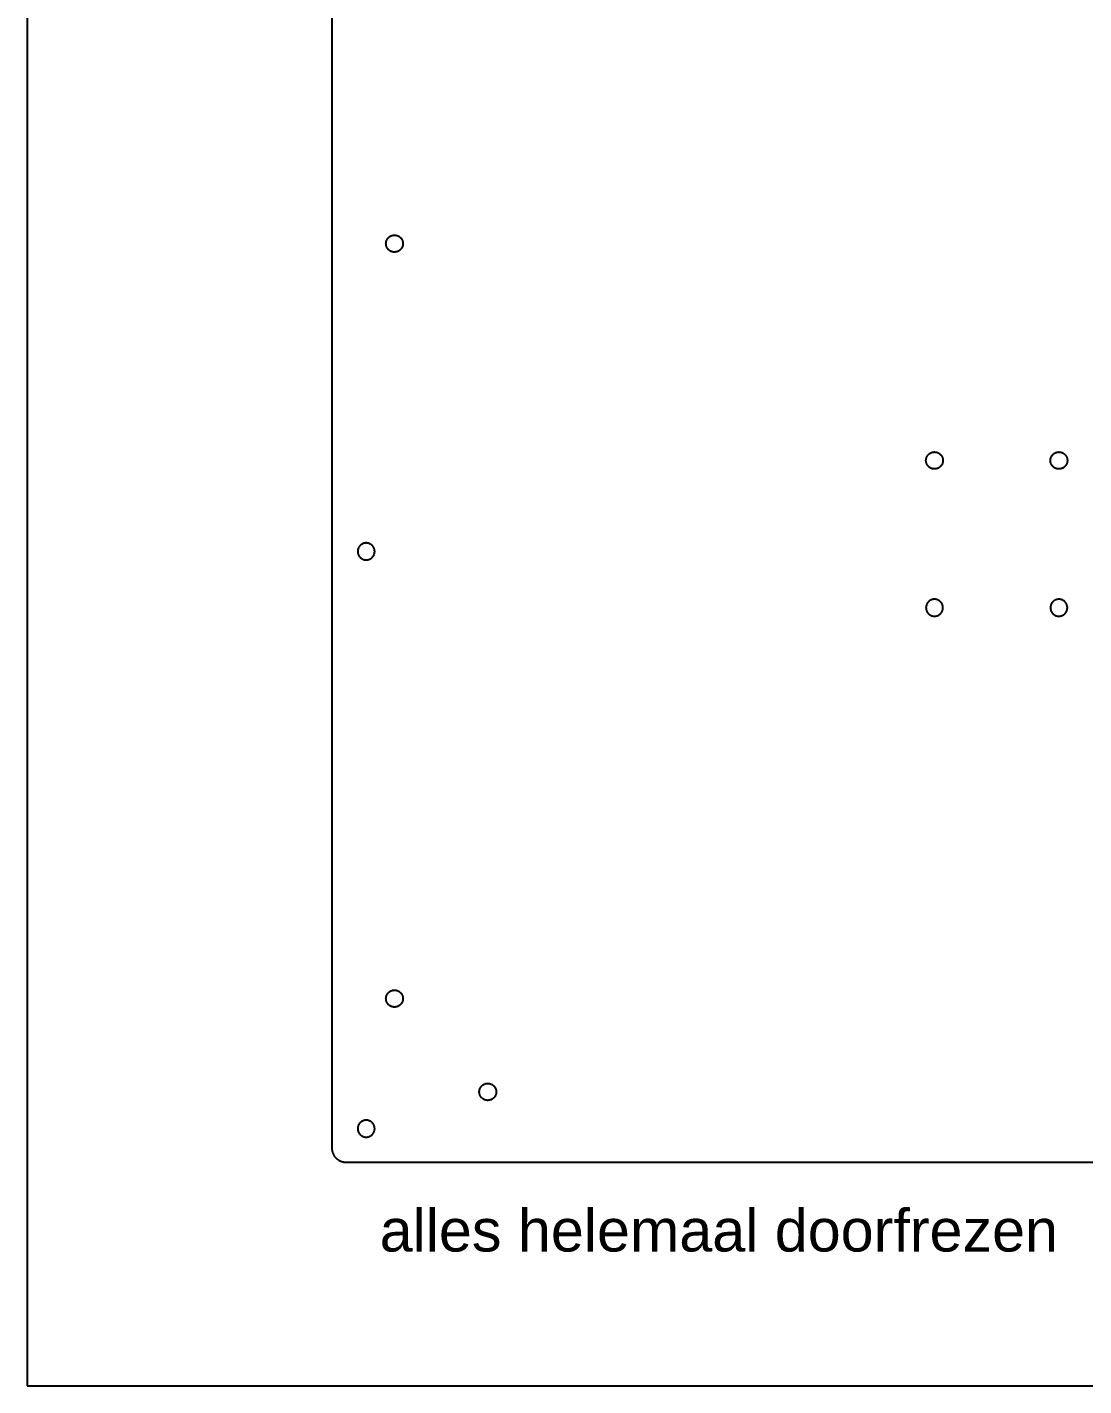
# Model space of a CAD drawing. Header units: millimetres. Extents: x 0 to 1736, y 0 to 1922.
# Drawn here: x 0 to 373.7, y 961 to 1441.5 of the extents above; entities that cross this region are included whole.
import ezdxf

# ---------------------------------------------------------------- set-up
doc = ezdxf.new("R2010")
doc.units = ezdxf.units.MM
doc.header["$MEASUREMENT"] = 0
doc.layers.add('Default', color=18, linetype='Continuous', true_color=0x000000)

msp = doc.modelspace()

# ---------------------------------------------------------------- linework, layer by layer
at = {"layer": 'Default', "color": 251, "true_color": 0x696969}
msp.add_lwpolyline([(0, 961), (1736, 961), (1736, 1922), (0, 1922)], close=True, dxfattribs=at)
at = {"layer": 'Default'}
msp.add_lwpolyline([(572.91, 1039.95), (112.91, 1039.95), (112.8, 1039.96), (112.69, 1039.96), (112.58, 1039.97), (112.46, 1039.97), (112.35, 1039.99), (112.24, 1040), (112.12, 1040.02), (112, 1040.04), (111.89, 1040.06), (111.77, 1040.09), (111.65, 1040.12), (111.54, 1040.15), (111.42, 1040.18), (111.3, 1040.22), (111.19, 1040.26), (111.07, 1040.31), (110.96, 1040.35), (110.84, 1040.4), (110.73, 1040.46), (110.62, 1040.51), (110.51, 1040.57), (110.39, 1040.64), (110.29, 1040.7), (110.18, 1040.77), (110.07, 1040.84), (109.97, 1040.92), (109.86, 1040.99), (109.76, 1041.07), (109.66, 1041.16), (109.57, 1041.24), (109.47, 1041.33), (109.38, 1041.42), (109.29, 1041.51), (109.2, 1041.61), (109.11, 1041.7), (109.03, 1041.8), (108.95, 1041.9), (108.87, 1042.01), (108.8, 1042.11), (108.73, 1042.22), (108.66, 1042.33), (108.59, 1042.44), (108.53, 1042.55), (108.47, 1042.66), (108.42, 1042.77), (108.36, 1042.88), (108.31, 1043), (108.26, 1043.11), (108.22, 1043.23), (108.18, 1043.35), (108.14, 1043.46), (108.11, 1043.58), (108.07, 1043.7), (108.05, 1043.81), (108.02, 1043.93), (108, 1044.04), (107.98, 1044.16), (107.96, 1044.28), (107.95, 1044.39), (107.93, 1044.51), (107.92, 1044.62), (107.92, 1044.73), (107.91, 1044.84), (107.91, 1044.95), (107.91, 1684.95)], dxfattribs=at)
for points in [[(129.91, 1367.95), (129.98, 1367.95), (130.05, 1367.95), (130.11, 1367.95), (130.18, 1367.94), (130.25, 1367.94), (130.32, 1367.93), (130.39, 1367.92), (130.46, 1367.9), (130.53, 1367.89), (130.6, 1367.88), (130.67, 1367.86), (130.74, 1367.84), (130.81, 1367.82), (130.88, 1367.8), (130.95, 1367.77), (131.02, 1367.74), (131.09, 1367.72), (131.16, 1367.69), (131.22, 1367.65), (131.29, 1367.62), (131.36, 1367.58), (131.42, 1367.55), (131.49, 1367.51), (131.56, 1367.47), (131.62, 1367.42), (131.68, 1367.38), (131.74, 1367.33), (131.8, 1367.28), (131.86, 1367.23), (131.92, 1367.18), (131.98, 1367.13), (132.03, 1367.08), (132.09, 1367.02), (132.14, 1366.96), (132.19, 1366.91), (132.24, 1366.85), (132.29, 1366.78), (132.34, 1366.72), (132.38, 1366.66), (132.42, 1366.6), (132.47, 1366.53), (132.51, 1366.47), (132.54, 1366.4), (132.58, 1366.33), (132.61, 1366.26), (132.64, 1366.2), (132.67, 1366.13), (132.7, 1366.06), (132.73, 1365.99), (132.75, 1365.92), (132.78, 1365.85), (132.8, 1365.78), (132.82, 1365.71), (132.83, 1365.64), (132.85, 1365.57), (132.86, 1365.5), (132.88, 1365.43), (132.89, 1365.36), (132.89, 1365.29), (132.9, 1365.22), (132.91, 1365.16), (132.91, 1365.09), (132.91, 1365.02), (132.91, 1364.95), (132.91, 1364.89), (132.91, 1364.82), (132.91, 1364.75), (132.9, 1364.69), (132.89, 1364.62), (132.89, 1364.55), (132.88, 1364.48), (132.86, 1364.41), (132.85, 1364.34), (132.83, 1364.27), (132.82, 1364.2), (132.8, 1364.13), (132.78, 1364.06), (132.75, 1363.99), (132.73, 1363.92), (132.7, 1363.85), (132.67, 1363.78), (132.64, 1363.71), (132.61, 1363.64), (132.58, 1363.58), (132.54, 1363.51), (132.51, 1363.44), (132.47, 1363.38), (132.42, 1363.31), (132.38, 1363.25), (132.34, 1363.19), (132.29, 1363.12), (132.24, 1363.06), (132.19, 1363), (132.14, 1362.95), (132.09, 1362.89), (132.03, 1362.83), (131.98, 1362.78), (131.92, 1362.73), (131.86, 1362.68), (131.8, 1362.63), (131.74, 1362.58), (131.68, 1362.53), (131.62, 1362.49), (131.56, 1362.44), (131.49, 1362.4), (131.42, 1362.36), (131.36, 1362.33), (131.29, 1362.29), (131.22, 1362.26), (131.16, 1362.22), (131.09, 1362.19), (131.02, 1362.17), (130.95, 1362.14), (130.88, 1362.11), (130.81, 1362.09), (130.74, 1362.07), (130.67, 1362.05), (130.6, 1362.03), (130.53, 1362.02), (130.46, 1362), (130.39, 1361.99), (130.32, 1361.98), (130.25, 1361.97), (130.18, 1361.97), (130.11, 1361.96), (130.05, 1361.96), (129.98, 1361.96), (129.91, 1361.95), (129.85, 1361.96), (129.78, 1361.96), (129.71, 1361.96), (129.64, 1361.97), (129.58, 1361.97), (129.51, 1361.98), (129.44, 1361.99), (129.37, 1362), (129.3, 1362.02), (129.23, 1362.03), (129.16, 1362.05), (129.09, 1362.07), (129.02, 1362.09), (128.95, 1362.11), (128.88, 1362.14), (128.81, 1362.17), (128.74, 1362.19), (128.67, 1362.22), (128.6, 1362.26), (128.54, 1362.29), (128.47, 1362.33), (128.4, 1362.36), (128.34, 1362.4), (128.27, 1362.44), (128.21, 1362.49), (128.15, 1362.53), (128.08, 1362.58), (128.02, 1362.63), (127.96, 1362.68), (127.9, 1362.73), (127.85, 1362.78), (127.79, 1362.83), (127.74, 1362.89), (127.69, 1362.95), (127.63, 1363), (127.58, 1363.06), (127.54, 1363.12), (127.49, 1363.19), (127.45, 1363.25), (127.4, 1363.31), (127.36, 1363.38), (127.32, 1363.44), (127.28, 1363.51), (127.25, 1363.58), (127.21, 1363.64), (127.18, 1363.71), (127.15, 1363.78), (127.12, 1363.85), (127.1, 1363.92), (127.07, 1363.99), (127.05, 1364.06), (127.03, 1364.13), (127.01, 1364.2), (126.99, 1364.27), (126.98, 1364.34), (126.96, 1364.41), (126.95, 1364.48), (126.94, 1364.55), (126.93, 1364.62), (126.93, 1364.69), (126.92, 1364.75), (126.92, 1364.82), (126.91, 1364.89), (126.91, 1364.95), (126.91, 1365.02), (126.92, 1365.09), (126.92, 1365.16), (126.93, 1365.22), (126.93, 1365.29), (126.94, 1365.36), (126.95, 1365.43), (126.96, 1365.5), (126.98, 1365.57), (126.99, 1365.64), (127.01, 1365.71), (127.03, 1365.78), (127.05, 1365.85), (127.07, 1365.92), (127.1, 1365.99), (127.12, 1366.06), (127.15, 1366.13), (127.18, 1366.2), (127.21, 1366.26), (127.25, 1366.33), (127.28, 1366.4), (127.32, 1366.47), (127.36, 1366.53), (127.4, 1366.6), (127.45, 1366.66), (127.49, 1366.72), (127.54, 1366.78), (127.58, 1366.85), (127.63, 1366.91), (127.69, 1366.96), (127.74, 1367.02), (127.79, 1367.08), (127.85, 1367.13), (127.9, 1367.18), (127.96, 1367.23), (128.02, 1367.28), (128.08, 1367.33), (128.15, 1367.38), (128.21, 1367.42), (128.27, 1367.47), (128.34, 1367.51), (128.4, 1367.55), (128.47, 1367.58), (128.54, 1367.62), (128.6, 1367.65), (128.67, 1367.69), (128.74, 1367.72), (128.81, 1367.74), (128.88, 1367.77), (128.95, 1367.8), (129.02, 1367.82), (129.09, 1367.84), (129.16, 1367.86), (129.23, 1367.88), (129.3, 1367.89), (129.37, 1367.9), (129.44, 1367.92), (129.51, 1367.93), (129.58, 1367.94), (129.64, 1367.94), (129.71, 1367.95), (129.78, 1367.95), (129.85, 1367.95)], [(323.91, 1288.26), (323.91, 1288.19), (323.91, 1288.12), (323.9, 1288.06), (323.9, 1287.99), (323.89, 1287.92), (323.88, 1287.85), (323.87, 1287.78), (323.86, 1287.71), (323.85, 1287.64), (323.83, 1287.57), (323.81, 1287.5), (323.8, 1287.43), (323.77, 1287.36), (323.75, 1287.29), (323.73, 1287.22), (323.7, 1287.15), (323.67, 1287.08), (323.64, 1287.01), (323.61, 1286.95), (323.58, 1286.88), (323.54, 1286.81), (323.5, 1286.75), (323.46, 1286.68), (323.42, 1286.61), (323.38, 1286.55), (323.33, 1286.49), (323.29, 1286.43), (323.24, 1286.37), (323.19, 1286.31), (323.14, 1286.25), (323.09, 1286.19), (323.03, 1286.14), (322.98, 1286.08), (322.92, 1286.03), (322.86, 1285.98), (322.8, 1285.93), (322.74, 1285.88), (322.68, 1285.83), (322.62, 1285.79), (322.55, 1285.75), (322.49, 1285.7), (322.42, 1285.67), (322.36, 1285.63), (322.29, 1285.59), (322.22, 1285.56), (322.15, 1285.53), (322.08, 1285.5), (322.02, 1285.47), (321.95, 1285.44), (321.88, 1285.42), (321.81, 1285.39), (321.74, 1285.37), (321.67, 1285.35), (321.6, 1285.34), (321.53, 1285.32), (321.46, 1285.31), (321.39, 1285.29), (321.32, 1285.28), (321.25, 1285.28), (321.18, 1285.27), (321.11, 1285.26), (321.05, 1285.26), (320.98, 1285.26), (320.91, 1285.26), (320.84, 1285.26), (320.78, 1285.26), (320.71, 1285.26), (320.64, 1285.27), (320.57, 1285.28), (320.5, 1285.28), (320.44, 1285.29), (320.37, 1285.31), (320.3, 1285.32), (320.23, 1285.34), (320.16, 1285.35), (320.09, 1285.37), (320.02, 1285.39), (319.95, 1285.42), (319.88, 1285.44), (319.81, 1285.47), (319.74, 1285.5), (319.67, 1285.53), (319.6, 1285.56), (319.53, 1285.59), (319.47, 1285.63), (319.4, 1285.67), (319.33, 1285.7), (319.27, 1285.75), (319.21, 1285.79), (319.14, 1285.83), (319.08, 1285.88), (319.02, 1285.93), (318.96, 1285.98), (318.9, 1286.03), (318.85, 1286.08), (318.79, 1286.14), (318.74, 1286.19), (318.68, 1286.25), (318.63, 1286.31), (318.58, 1286.37), (318.53, 1286.43), (318.49, 1286.49), (318.44, 1286.55), (318.4, 1286.61), (318.36, 1286.68), (318.32, 1286.75), (318.28, 1286.81), (318.25, 1286.88), (318.21, 1286.95), (318.18, 1287.01), (318.15, 1287.08), (318.12, 1287.15), (318.1, 1287.22), (318.07, 1287.29), (318.05, 1287.36), (318.03, 1287.43), (318.01, 1287.5), (317.99, 1287.57), (317.98, 1287.64), (317.96, 1287.71), (317.95, 1287.78), (317.94, 1287.85), (317.93, 1287.92), (317.92, 1287.99), (317.92, 1288.06), (317.91, 1288.12), (317.91, 1288.19), (317.91, 1288.26), (317.91, 1288.32), (317.91, 1288.39), (317.92, 1288.46), (317.92, 1288.53), (317.93, 1288.59), (317.94, 1288.66), (317.95, 1288.73), (317.96, 1288.8), (317.98, 1288.87), (317.99, 1288.94), (318.01, 1289.01), (318.03, 1289.08), (318.05, 1289.15), (318.07, 1289.22), (318.1, 1289.29), (318.12, 1289.36), (318.15, 1289.43), (318.18, 1289.5), (318.21, 1289.57), (318.25, 1289.63), (318.28, 1289.7), (318.32, 1289.77), (318.36, 1289.83), (318.4, 1289.9), (318.44, 1289.96), (318.49, 1290.02), (318.53, 1290.09), (318.58, 1290.15), (318.63, 1290.21), (318.68, 1290.27), (318.74, 1290.32), (318.79, 1290.38), (318.85, 1290.43), (318.9, 1290.48), (318.96, 1290.54), (319.02, 1290.59), (319.08, 1290.63), (319.14, 1290.68), (319.21, 1290.72), (319.27, 1290.77), (319.33, 1290.81), (319.4, 1290.85), (319.47, 1290.89), (319.53, 1290.92), (319.6, 1290.96), (319.67, 1290.99), (319.74, 1291.02), (319.81, 1291.05), (319.88, 1291.07), (319.95, 1291.1), (320.02, 1291.12), (320.09, 1291.14), (320.16, 1291.16), (320.23, 1291.18), (320.3, 1291.19), (320.37, 1291.21), (320.44, 1291.22), (320.5, 1291.23), (320.57, 1291.24), (320.64, 1291.24), (320.71, 1291.25), (320.78, 1291.25), (320.84, 1291.26), (320.91, 1291.26), (320.98, 1291.26), (321.05, 1291.25), (321.11, 1291.25), (321.18, 1291.24), (321.25, 1291.24), (321.32, 1291.23), (321.39, 1291.22), (321.46, 1291.21), (321.53, 1291.19), (321.6, 1291.18), (321.67, 1291.16), (321.74, 1291.14), (321.81, 1291.12), (321.88, 1291.1), (321.95, 1291.07), (322.02, 1291.05), (322.08, 1291.02), (322.15, 1290.99), (322.22, 1290.96), (322.29, 1290.92), (322.36, 1290.89), (322.42, 1290.85), (322.49, 1290.81), (322.55, 1290.77), (322.62, 1290.72), (322.68, 1290.68), (322.74, 1290.63), (322.8, 1290.59), (322.86, 1290.54), (322.92, 1290.48), (322.98, 1290.43), (323.03, 1290.38), (323.09, 1290.32), (323.14, 1290.27), (323.19, 1290.21), (323.24, 1290.15), (323.29, 1290.09), (323.33, 1290.02), (323.38, 1289.96), (323.42, 1289.9), (323.46, 1289.83), (323.5, 1289.77), (323.54, 1289.7), (323.58, 1289.63), (323.61, 1289.57), (323.64, 1289.5), (323.67, 1289.43), (323.7, 1289.36), (323.73, 1289.29), (323.75, 1289.22), (323.77, 1289.15), (323.8, 1289.08), (323.81, 1289.01), (323.83, 1288.94), (323.85, 1288.87), (323.86, 1288.8), (323.87, 1288.73), (323.88, 1288.66), (323.89, 1288.59), (323.9, 1288.53), (323.9, 1288.46), (323.91, 1288.39), (323.91, 1288.32)], [(367.91, 1288.26), (367.91, 1288.19), (367.91, 1288.12), (367.9, 1288.06), (367.9, 1287.99), (367.89, 1287.92), (367.88, 1287.85), (367.87, 1287.78), (367.86, 1287.71), (367.85, 1287.64), (367.83, 1287.57), (367.81, 1287.5), (367.8, 1287.43), (367.77, 1287.36), (367.75, 1287.29), (367.73, 1287.22), (367.7, 1287.15), (367.67, 1287.08), (367.64, 1287.01), (367.61, 1286.95), (367.58, 1286.88), (367.54, 1286.81), (367.5, 1286.75), (367.46, 1286.68), (367.42, 1286.61), (367.38, 1286.55), (367.33, 1286.49), (367.29, 1286.43), (367.24, 1286.37), (367.19, 1286.31), (367.14, 1286.25), (367.09, 1286.19), (367.03, 1286.14), (366.98, 1286.08), (366.92, 1286.03), (366.86, 1285.98), (366.8, 1285.93), (366.74, 1285.88), (366.68, 1285.83), (366.62, 1285.79), (366.55, 1285.75), (366.49, 1285.7), (366.42, 1285.67), (366.36, 1285.63), (366.29, 1285.59), (366.22, 1285.56), (366.15, 1285.53), (366.08, 1285.5), (366.02, 1285.47), (365.95, 1285.44), (365.88, 1285.42), (365.81, 1285.39), (365.74, 1285.37), (365.67, 1285.35), (365.6, 1285.34), (365.53, 1285.32), (365.46, 1285.31), (365.39, 1285.29), (365.32, 1285.28), (365.25, 1285.28), (365.18, 1285.27), (365.11, 1285.26), (365.05, 1285.26), (364.98, 1285.26), (364.91, 1285.26), (364.84, 1285.26), (364.78, 1285.26), (364.71, 1285.26), (364.64, 1285.27), (364.57, 1285.28), (364.5, 1285.28), (364.44, 1285.29), (364.37, 1285.31), (364.3, 1285.32), (364.23, 1285.34), (364.16, 1285.35), (364.09, 1285.37), (364.02, 1285.39), (363.95, 1285.42), (363.88, 1285.44), (363.81, 1285.47), (363.74, 1285.5), (363.67, 1285.53), (363.6, 1285.56), (363.53, 1285.59), (363.47, 1285.63), (363.4, 1285.67), (363.33, 1285.7), (363.27, 1285.75), (363.21, 1285.79), (363.14, 1285.83), (363.08, 1285.88), (363.02, 1285.93), (362.96, 1285.98), (362.9, 1286.03), (362.85, 1286.08), (362.79, 1286.14), (362.74, 1286.19), (362.68, 1286.25), (362.63, 1286.31), (362.58, 1286.37), (362.53, 1286.43), (362.49, 1286.49), (362.44, 1286.55), (362.4, 1286.61), (362.36, 1286.68), (362.32, 1286.75), (362.28, 1286.81), (362.25, 1286.88), (362.21, 1286.95), (362.18, 1287.01), (362.15, 1287.08), (362.12, 1287.15), (362.1, 1287.22), (362.07, 1287.29), (362.05, 1287.36), (362.03, 1287.43), (362.01, 1287.5), (361.99, 1287.57), (361.98, 1287.64), (361.96, 1287.71), (361.95, 1287.78), (361.94, 1287.85), (361.93, 1287.92), (361.92, 1287.99), (361.92, 1288.06), (361.91, 1288.12), (361.91, 1288.19), (361.91, 1288.26), (361.91, 1288.32), (361.91, 1288.39), (361.92, 1288.46), (361.92, 1288.53), (361.93, 1288.59), (361.94, 1288.66), (361.95, 1288.73), (361.96, 1288.8), (361.98, 1288.87), (361.99, 1288.94), (362.01, 1289.01), (362.03, 1289.08), (362.05, 1289.15), (362.07, 1289.22), (362.1, 1289.29), (362.12, 1289.36), (362.15, 1289.43), (362.18, 1289.5), (362.21, 1289.57), (362.25, 1289.63), (362.28, 1289.7), (362.32, 1289.77), (362.36, 1289.83), (362.4, 1289.9), (362.44, 1289.96), (362.49, 1290.02), (362.53, 1290.09), (362.58, 1290.15), (362.63, 1290.21), (362.68, 1290.27), (362.74, 1290.32), (362.79, 1290.38), (362.85, 1290.43), (362.9, 1290.48), (362.96, 1290.54), (363.02, 1290.59), (363.08, 1290.63), (363.14, 1290.68), (363.21, 1290.72), (363.27, 1290.77), (363.33, 1290.81), (363.4, 1290.85), (363.47, 1290.89), (363.53, 1290.92), (363.6, 1290.96), (363.67, 1290.99), (363.74, 1291.02), (363.81, 1291.05), (363.88, 1291.07), (363.95, 1291.1), (364.02, 1291.12), (364.09, 1291.14), (364.16, 1291.16), (364.23, 1291.18), (364.3, 1291.19), (364.37, 1291.21), (364.44, 1291.22), (364.5, 1291.23), (364.57, 1291.24), (364.64, 1291.24), (364.71, 1291.25), (364.78, 1291.25), (364.84, 1291.26), (364.91, 1291.26), (364.98, 1291.26), (365.05, 1291.25), (365.11, 1291.25), (365.18, 1291.24), (365.25, 1291.24), (365.32, 1291.23), (365.39, 1291.22), (365.46, 1291.21), (365.53, 1291.19), (365.6, 1291.18), (365.67, 1291.16), (365.74, 1291.14), (365.81, 1291.12), (365.88, 1291.1), (365.95, 1291.07), (366.02, 1291.05), (366.08, 1291.02), (366.15, 1290.99), (366.22, 1290.96), (366.29, 1290.92), (366.36, 1290.89), (366.42, 1290.85), (366.49, 1290.81), (366.55, 1290.77), (366.62, 1290.72), (366.68, 1290.68), (366.74, 1290.63), (366.8, 1290.59), (366.86, 1290.54), (366.92, 1290.48), (366.98, 1290.43), (367.03, 1290.38), (367.09, 1290.32), (367.14, 1290.27), (367.19, 1290.21), (367.24, 1290.15), (367.29, 1290.09), (367.33, 1290.02), (367.38, 1289.96), (367.42, 1289.9), (367.46, 1289.83), (367.5, 1289.77), (367.54, 1289.7), (367.58, 1289.63), (367.61, 1289.57), (367.64, 1289.5), (367.67, 1289.43), (367.7, 1289.36), (367.73, 1289.29), (367.75, 1289.22), (367.77, 1289.15), (367.8, 1289.08), (367.81, 1289.01), (367.83, 1288.94), (367.85, 1288.87), (367.86, 1288.8), (367.87, 1288.73), (367.88, 1288.66), (367.89, 1288.59), (367.9, 1288.53), (367.9, 1288.46), (367.91, 1288.39), (367.91, 1288.32)], [(122.91, 1256.08), (122.91, 1256.15), (122.91, 1256.22), (122.91, 1256.29), (122.9, 1256.35), (122.89, 1256.42), (122.89, 1256.49), (122.88, 1256.56), (122.86, 1256.63), (122.85, 1256.7), (122.83, 1256.77), (122.82, 1256.84), (122.8, 1256.91), (122.78, 1256.98), (122.75, 1257.05), (122.73, 1257.12), (122.7, 1257.19), (122.67, 1257.26), (122.64, 1257.33), (122.61, 1257.39), (122.58, 1257.46), (122.54, 1257.53), (122.51, 1257.6), (122.47, 1257.66), (122.42, 1257.73), (122.38, 1257.79), (122.34, 1257.85), (122.29, 1257.91), (122.24, 1257.98), (122.19, 1258.03), (122.14, 1258.09), (122.09, 1258.15), (122.03, 1258.21), (121.98, 1258.26), (121.92, 1258.31), (121.86, 1258.36), (121.8, 1258.41), (121.74, 1258.46), (121.68, 1258.51), (121.62, 1258.55), (121.56, 1258.6), (121.49, 1258.64), (121.42, 1258.68), (121.36, 1258.71), (121.29, 1258.75), (121.22, 1258.78), (121.16, 1258.82), (121.09, 1258.85), (121.02, 1258.87), (120.95, 1258.9), (120.88, 1258.92), (120.81, 1258.95), (120.74, 1258.97), (120.67, 1258.99), (120.6, 1259), (120.53, 1259.02), (120.46, 1259.03), (120.39, 1259.05), (120.32, 1259.06), (120.25, 1259.07), (120.18, 1259.07), (120.11, 1259.08), (120.05, 1259.08), (119.98, 1259.08), (119.91, 1259.08), (119.85, 1259.08), (119.78, 1259.08), (119.71, 1259.08), (119.64, 1259.07), (119.58, 1259.07), (119.51, 1259.06), (119.44, 1259.05), (119.37, 1259.03), (119.3, 1259.02), (119.23, 1259), (119.16, 1258.99), (119.09, 1258.97), (119.02, 1258.95), (118.95, 1258.92), (118.88, 1258.9), (118.81, 1258.87), (118.74, 1258.85), (118.67, 1258.82), (118.6, 1258.78), (118.54, 1258.75), (118.47, 1258.71), (118.4, 1258.68), (118.34, 1258.64), (118.27, 1258.6), (118.21, 1258.55), (118.15, 1258.51), (118.08, 1258.46), (118.02, 1258.41), (117.96, 1258.36), (117.9, 1258.31), (117.85, 1258.26), (117.79, 1258.21), (117.74, 1258.15), (117.69, 1258.09), (117.63, 1258.03), (117.58, 1257.98), (117.54, 1257.91), (117.49, 1257.85), (117.45, 1257.79), (117.4, 1257.73), (117.36, 1257.66), (117.32, 1257.6), (117.28, 1257.53), (117.25, 1257.46), (117.21, 1257.39), (117.18, 1257.33), (117.15, 1257.26), (117.12, 1257.19), (117.1, 1257.12), (117.07, 1257.05), (117.05, 1256.98), (117.03, 1256.91), (117.01, 1256.84), (116.99, 1256.77), (116.98, 1256.7), (116.96, 1256.63), (116.95, 1256.56), (116.94, 1256.49), (116.93, 1256.42), (116.93, 1256.35), (116.92, 1256.29), (116.92, 1256.22), (116.91, 1256.15), (116.91, 1256.08), (116.91, 1256.02), (116.92, 1255.95), (116.92, 1255.88), (116.93, 1255.81), (116.93, 1255.75), (116.94, 1255.68), (116.95, 1255.61), (116.96, 1255.54), (116.98, 1255.47), (116.99, 1255.4), (117.01, 1255.33), (117.03, 1255.26), (117.05, 1255.19), (117.07, 1255.12), (117.1, 1255.05), (117.12, 1254.98), (117.15, 1254.91), (117.18, 1254.84), (117.21, 1254.77), (117.25, 1254.71), (117.28, 1254.64), (117.32, 1254.57), (117.36, 1254.51), (117.4, 1254.44), (117.45, 1254.38), (117.49, 1254.32), (117.54, 1254.25), (117.58, 1254.19), (117.63, 1254.13), (117.69, 1254.08), (117.74, 1254.02), (117.79, 1253.96), (117.85, 1253.91), (117.9, 1253.86), (117.96, 1253.8), (118.02, 1253.76), (118.08, 1253.71), (118.15, 1253.66), (118.21, 1253.62), (118.27, 1253.57), (118.34, 1253.53), (118.4, 1253.49), (118.47, 1253.46), (118.54, 1253.42), (118.6, 1253.39), (118.67, 1253.35), (118.74, 1253.32), (118.81, 1253.29), (118.88, 1253.27), (118.95, 1253.24), (119.02, 1253.22), (119.09, 1253.2), (119.16, 1253.18), (119.23, 1253.16), (119.3, 1253.15), (119.37, 1253.13), (119.44, 1253.12), (119.51, 1253.11), (119.58, 1253.1), (119.64, 1253.1), (119.71, 1253.09), (119.78, 1253.09), (119.85, 1253.09), (119.91, 1253.08), (119.98, 1253.09), (120.05, 1253.09), (120.11, 1253.09), (120.18, 1253.1), (120.25, 1253.1), (120.32, 1253.11), (120.39, 1253.12), (120.46, 1253.13), (120.53, 1253.15), (120.6, 1253.16), (120.67, 1253.18), (120.74, 1253.2), (120.81, 1253.22), (120.88, 1253.24), (120.95, 1253.27), (121.02, 1253.29), (121.09, 1253.32), (121.16, 1253.35), (121.22, 1253.39), (121.29, 1253.42), (121.36, 1253.46), (121.42, 1253.49), (121.49, 1253.53), (121.56, 1253.57), (121.62, 1253.62), (121.68, 1253.66), (121.74, 1253.71), (121.8, 1253.76), (121.86, 1253.8), (121.92, 1253.86), (121.98, 1253.91), (122.03, 1253.96), (122.09, 1254.02), (122.14, 1254.08), (122.19, 1254.13), (122.24, 1254.19), (122.29, 1254.25), (122.34, 1254.32), (122.38, 1254.38), (122.42, 1254.44), (122.47, 1254.51), (122.51, 1254.57), (122.54, 1254.64), (122.58, 1254.71), (122.61, 1254.77), (122.64, 1254.84), (122.67, 1254.91), (122.7, 1254.98), (122.73, 1255.05), (122.75, 1255.12), (122.78, 1255.19), (122.8, 1255.26), (122.82, 1255.33), (122.83, 1255.4), (122.85, 1255.47), (122.86, 1255.54), (122.88, 1255.61), (122.89, 1255.68), (122.89, 1255.75), (122.9, 1255.81), (122.91, 1255.88), (122.91, 1255.95), (122.91, 1256.02)], [(323.91, 1236.19), (323.91, 1236.26), (323.91, 1236.32), (323.9, 1236.39), (323.9, 1236.46), (323.89, 1236.53), (323.88, 1236.6), (323.87, 1236.67), (323.86, 1236.74), (323.85, 1236.81), (323.83, 1236.88), (323.81, 1236.95), (323.8, 1237.02), (323.77, 1237.09), (323.75, 1237.16), (323.73, 1237.23), (323.7, 1237.29), (323.67, 1237.36), (323.64, 1237.43), (323.61, 1237.5), (323.58, 1237.57), (323.54, 1237.64), (323.5, 1237.7), (323.46, 1237.77), (323.42, 1237.83), (323.38, 1237.9), (323.33, 1237.96), (323.29, 1238.02), (323.24, 1238.08), (323.19, 1238.14), (323.14, 1238.2), (323.09, 1238.26), (323.03, 1238.31), (322.98, 1238.37), (322.92, 1238.42), (322.86, 1238.47), (322.8, 1238.52), (322.74, 1238.57), (322.68, 1238.61), (322.62, 1238.66), (322.55, 1238.7), (322.49, 1238.74), (322.42, 1238.78), (322.36, 1238.82), (322.29, 1238.86), (322.22, 1238.89), (322.15, 1238.92), (322.08, 1238.95), (322.02, 1238.98), (321.95, 1239.01), (321.88, 1239.03), (321.81, 1239.05), (321.74, 1239.07), (321.67, 1239.09), (321.6, 1239.11), (321.53, 1239.13), (321.46, 1239.14), (321.39, 1239.15), (321.32, 1239.16), (321.25, 1239.17), (321.18, 1239.18), (321.11, 1239.18), (321.05, 1239.19), (320.98, 1239.19), (320.91, 1239.19), (320.84, 1239.19), (320.78, 1239.19), (320.71, 1239.18), (320.64, 1239.18), (320.57, 1239.17), (320.5, 1239.16), (320.44, 1239.15), (320.37, 1239.14), (320.3, 1239.13), (320.23, 1239.11), (320.16, 1239.09), (320.09, 1239.07), (320.02, 1239.05), (319.95, 1239.03), (319.88, 1239.01), (319.81, 1238.98), (319.74, 1238.95), (319.67, 1238.92), (319.6, 1238.89), (319.53, 1238.86), (319.47, 1238.82), (319.4, 1238.78), (319.33, 1238.74), (319.27, 1238.7), (319.21, 1238.66), (319.14, 1238.61), (319.08, 1238.57), (319.02, 1238.52), (318.96, 1238.47), (318.9, 1238.42), (318.85, 1238.37), (318.79, 1238.31), (318.74, 1238.26), (318.68, 1238.2), (318.63, 1238.14), (318.58, 1238.08), (318.53, 1238.02), (318.49, 1237.96), (318.44, 1237.9), (318.4, 1237.83), (318.36, 1237.77), (318.32, 1237.7), (318.28, 1237.64), (318.25, 1237.57), (318.21, 1237.5), (318.18, 1237.43), (318.15, 1237.36), (318.12, 1237.29), (318.1, 1237.23), (318.07, 1237.16), (318.05, 1237.09), (318.03, 1237.02), (318.01, 1236.95), (317.99, 1236.88), (317.98, 1236.81), (317.96, 1236.74), (317.95, 1236.67), (317.94, 1236.6), (317.93, 1236.53), (317.92, 1236.46), (317.92, 1236.39), (317.91, 1236.32), (317.91, 1236.26), (317.91, 1236.19), (317.91, 1236.12), (317.91, 1236.06), (317.92, 1235.99), (317.92, 1235.92), (317.93, 1235.85), (317.94, 1235.78), (317.95, 1235.71), (317.96, 1235.64), (317.98, 1235.57), (317.99, 1235.5), (318.01, 1235.43), (318.03, 1235.36), (318.05, 1235.29), (318.07, 1235.22), (318.1, 1235.16), (318.12, 1235.09), (318.15, 1235.02), (318.18, 1234.95), (318.21, 1234.88), (318.25, 1234.81), (318.28, 1234.75), (318.32, 1234.68), (318.36, 1234.61), (318.4, 1234.55), (318.44, 1234.48), (318.49, 1234.42), (318.53, 1234.36), (318.58, 1234.3), (318.63, 1234.24), (318.68, 1234.18), (318.74, 1234.12), (318.79, 1234.07), (318.85, 1234.01), (318.9, 1233.96), (318.96, 1233.91), (319.02, 1233.86), (319.08, 1233.81), (319.14, 1233.77), (319.21, 1233.72), (319.27, 1233.68), (319.33, 1233.64), (319.4, 1233.6), (319.47, 1233.56), (319.53, 1233.53), (319.6, 1233.49), (319.67, 1233.46), (319.74, 1233.43), (319.81, 1233.4), (319.88, 1233.37), (319.95, 1233.35), (320.02, 1233.33), (320.09, 1233.31), (320.16, 1233.29), (320.23, 1233.27), (320.3, 1233.25), (320.37, 1233.24), (320.44, 1233.23), (320.5, 1233.22), (320.57, 1233.21), (320.64, 1233.2), (320.71, 1233.2), (320.78, 1233.19), (320.84, 1233.19), (320.91, 1233.19), (320.98, 1233.19), (321.05, 1233.19), (321.11, 1233.2), (321.18, 1233.2), (321.25, 1233.21), (321.32, 1233.22), (321.39, 1233.23), (321.46, 1233.24), (321.53, 1233.25), (321.6, 1233.27), (321.67, 1233.29), (321.74, 1233.31), (321.81, 1233.33), (321.88, 1233.35), (321.95, 1233.37), (322.02, 1233.4), (322.08, 1233.43), (322.15, 1233.46), (322.22, 1233.49), (322.29, 1233.53), (322.36, 1233.56), (322.42, 1233.6), (322.49, 1233.64), (322.55, 1233.68), (322.62, 1233.72), (322.68, 1233.77), (322.74, 1233.81), (322.8, 1233.86), (322.86, 1233.91), (322.92, 1233.96), (322.98, 1234.01), (323.03, 1234.07), (323.09, 1234.12), (323.14, 1234.18), (323.19, 1234.24), (323.24, 1234.3), (323.29, 1234.36), (323.33, 1234.42), (323.38, 1234.48), (323.42, 1234.55), (323.46, 1234.61), (323.5, 1234.68), (323.54, 1234.75), (323.58, 1234.81), (323.61, 1234.88), (323.64, 1234.95), (323.67, 1235.02), (323.7, 1235.09), (323.73, 1235.16), (323.75, 1235.22), (323.77, 1235.29), (323.8, 1235.36), (323.81, 1235.43), (323.83, 1235.5), (323.85, 1235.57), (323.86, 1235.64), (323.87, 1235.71), (323.88, 1235.78), (323.89, 1235.85), (323.9, 1235.92), (323.9, 1235.99), (323.91, 1236.06), (323.91, 1236.12)], [(367.91, 1236.19), (367.91, 1236.26), (367.91, 1236.32), (367.9, 1236.39), (367.9, 1236.46), (367.89, 1236.53), (367.88, 1236.6), (367.87, 1236.67), (367.86, 1236.74), (367.85, 1236.81), (367.83, 1236.88), (367.81, 1236.95), (367.8, 1237.02), (367.77, 1237.09), (367.75, 1237.16), (367.73, 1237.23), (367.7, 1237.29), (367.67, 1237.36), (367.64, 1237.43), (367.61, 1237.5), (367.58, 1237.57), (367.54, 1237.64), (367.5, 1237.7), (367.46, 1237.77), (367.42, 1237.83), (367.38, 1237.9), (367.33, 1237.96), (367.29, 1238.02), (367.24, 1238.08), (367.19, 1238.14), (367.14, 1238.2), (367.09, 1238.26), (367.03, 1238.31), (366.98, 1238.37), (366.92, 1238.42), (366.86, 1238.47), (366.8, 1238.52), (366.74, 1238.57), (366.68, 1238.61), (366.62, 1238.66), (366.55, 1238.7), (366.49, 1238.74), (366.42, 1238.78), (366.36, 1238.82), (366.29, 1238.86), (366.22, 1238.89), (366.15, 1238.92), (366.08, 1238.95), (366.02, 1238.98), (365.95, 1239.01), (365.88, 1239.03), (365.81, 1239.05), (365.74, 1239.07), (365.67, 1239.09), (365.6, 1239.11), (365.53, 1239.13), (365.46, 1239.14), (365.39, 1239.15), (365.32, 1239.16), (365.25, 1239.17), (365.18, 1239.18), (365.11, 1239.18), (365.05, 1239.19), (364.98, 1239.19), (364.91, 1239.19), (364.84, 1239.19), (364.78, 1239.19), (364.71, 1239.18), (364.64, 1239.18), (364.57, 1239.17), (364.5, 1239.16), (364.44, 1239.15), (364.37, 1239.14), (364.3, 1239.13), (364.23, 1239.11), (364.16, 1239.09), (364.09, 1239.07), (364.02, 1239.05), (363.95, 1239.03), (363.88, 1239.01), (363.81, 1238.98), (363.74, 1238.95), (363.67, 1238.92), (363.6, 1238.89), (363.53, 1238.86), (363.47, 1238.82), (363.4, 1238.78), (363.33, 1238.74), (363.27, 1238.7), (363.21, 1238.66), (363.14, 1238.61), (363.08, 1238.57), (363.02, 1238.52), (362.96, 1238.47), (362.9, 1238.42), (362.85, 1238.37), (362.79, 1238.31), (362.74, 1238.26), (362.68, 1238.2), (362.63, 1238.14), (362.58, 1238.08), (362.53, 1238.02), (362.49, 1237.96), (362.44, 1237.9), (362.4, 1237.83), (362.36, 1237.77), (362.32, 1237.7), (362.28, 1237.64), (362.25, 1237.57), (362.21, 1237.5), (362.18, 1237.43), (362.15, 1237.36), (362.12, 1237.29), (362.1, 1237.23), (362.07, 1237.16), (362.05, 1237.09), (362.03, 1237.02), (362.01, 1236.95), (361.99, 1236.88), (361.98, 1236.81), (361.96, 1236.74), (361.95, 1236.67), (361.94, 1236.6), (361.93, 1236.53), (361.92, 1236.46), (361.92, 1236.39), (361.91, 1236.32), (361.91, 1236.26), (361.91, 1236.19), (361.91, 1236.12), (361.91, 1236.06), (361.92, 1235.99), (361.92, 1235.92), (361.93, 1235.85), (361.94, 1235.78), (361.95, 1235.71), (361.96, 1235.64), (361.98, 1235.57), (361.99, 1235.5), (362.01, 1235.43), (362.03, 1235.36), (362.05, 1235.29), (362.07, 1235.22), (362.1, 1235.16), (362.12, 1235.09), (362.15, 1235.02), (362.18, 1234.95), (362.21, 1234.88), (362.25, 1234.81), (362.28, 1234.75), (362.32, 1234.68), (362.36, 1234.61), (362.4, 1234.55), (362.44, 1234.48), (362.49, 1234.42), (362.53, 1234.36), (362.58, 1234.3), (362.63, 1234.24), (362.68, 1234.18), (362.74, 1234.12), (362.79, 1234.07), (362.85, 1234.01), (362.9, 1233.96), (362.96, 1233.91), (363.02, 1233.86), (363.08, 1233.81), (363.14, 1233.77), (363.21, 1233.72), (363.27, 1233.68), (363.33, 1233.64), (363.4, 1233.6), (363.47, 1233.56), (363.53, 1233.53), (363.6, 1233.49), (363.67, 1233.46), (363.74, 1233.43), (363.81, 1233.4), (363.88, 1233.37), (363.95, 1233.35), (364.02, 1233.33), (364.09, 1233.31), (364.16, 1233.29), (364.23, 1233.27), (364.3, 1233.25), (364.37, 1233.24), (364.44, 1233.23), (364.5, 1233.22), (364.57, 1233.21), (364.64, 1233.2), (364.71, 1233.2), (364.78, 1233.19), (364.84, 1233.19), (364.91, 1233.19), (364.98, 1233.19), (365.05, 1233.19), (365.11, 1233.2), (365.18, 1233.2), (365.25, 1233.21), (365.32, 1233.22), (365.39, 1233.23), (365.46, 1233.24), (365.53, 1233.25), (365.6, 1233.27), (365.67, 1233.29), (365.74, 1233.31), (365.81, 1233.33), (365.88, 1233.35), (365.95, 1233.37), (366.02, 1233.4), (366.08, 1233.43), (366.15, 1233.46), (366.22, 1233.49), (366.29, 1233.53), (366.36, 1233.56), (366.42, 1233.6), (366.49, 1233.64), (366.55, 1233.68), (366.62, 1233.72), (366.68, 1233.77), (366.74, 1233.81), (366.8, 1233.86), (366.86, 1233.91), (366.92, 1233.96), (366.98, 1234.01), (367.03, 1234.07), (367.09, 1234.12), (367.14, 1234.18), (367.19, 1234.24), (367.24, 1234.3), (367.29, 1234.36), (367.33, 1234.42), (367.38, 1234.48), (367.42, 1234.55), (367.46, 1234.61), (367.5, 1234.68), (367.54, 1234.75), (367.58, 1234.81), (367.61, 1234.88), (367.64, 1234.95), (367.67, 1235.02), (367.7, 1235.09), (367.73, 1235.16), (367.75, 1235.22), (367.77, 1235.29), (367.8, 1235.36), (367.81, 1235.43), (367.83, 1235.5), (367.85, 1235.57), (367.86, 1235.64), (367.87, 1235.71), (367.88, 1235.78), (367.89, 1235.85), (367.9, 1235.92), (367.9, 1235.99), (367.91, 1236.06), (367.91, 1236.12)], [(129.91, 1100.95), (129.98, 1100.95), (130.05, 1100.95), (130.11, 1100.95), (130.18, 1100.94), (130.25, 1100.94), (130.32, 1100.93), (130.39, 1100.92), (130.46, 1100.9), (130.53, 1100.89), (130.6, 1100.88), (130.67, 1100.86), (130.74, 1100.84), (130.81, 1100.82), (130.88, 1100.8), (130.95, 1100.77), (131.02, 1100.74), (131.09, 1100.72), (131.16, 1100.69), (131.22, 1100.65), (131.29, 1100.62), (131.36, 1100.58), (131.42, 1100.55), (131.49, 1100.51), (131.56, 1100.47), (131.62, 1100.42), (131.68, 1100.38), (131.74, 1100.33), (131.8, 1100.28), (131.86, 1100.23), (131.92, 1100.18), (131.98, 1100.13), (132.03, 1100.08), (132.09, 1100.02), (132.14, 1099.96), (132.19, 1099.91), (132.24, 1099.85), (132.29, 1099.78), (132.34, 1099.72), (132.38, 1099.66), (132.42, 1099.6), (132.47, 1099.53), (132.51, 1099.47), (132.54, 1099.4), (132.58, 1099.33), (132.61, 1099.26), (132.64, 1099.2), (132.67, 1099.13), (132.7, 1099.06), (132.73, 1098.99), (132.75, 1098.92), (132.78, 1098.85), (132.8, 1098.78), (132.82, 1098.71), (132.83, 1098.64), (132.85, 1098.57), (132.86, 1098.5), (132.88, 1098.43), (132.89, 1098.36), (132.89, 1098.29), (132.9, 1098.22), (132.91, 1098.16), (132.91, 1098.09), (132.91, 1098.02), (132.91, 1097.95), (132.91, 1097.89), (132.91, 1097.82), (132.91, 1097.75), (132.9, 1097.69), (132.89, 1097.62), (132.89, 1097.55), (132.88, 1097.48), (132.86, 1097.41), (132.85, 1097.34), (132.83, 1097.27), (132.82, 1097.2), (132.8, 1097.13), (132.78, 1097.06), (132.75, 1096.99), (132.73, 1096.92), (132.7, 1096.85), (132.67, 1096.78), (132.64, 1096.71), (132.61, 1096.64), (132.58, 1096.58), (132.54, 1096.51), (132.51, 1096.44), (132.47, 1096.38), (132.42, 1096.31), (132.38, 1096.25), (132.34, 1096.19), (132.29, 1096.12), (132.24, 1096.06), (132.19, 1096), (132.14, 1095.95), (132.09, 1095.89), (132.03, 1095.83), (131.98, 1095.78), (131.92, 1095.73), (131.86, 1095.68), (131.8, 1095.63), (131.74, 1095.58), (131.68, 1095.53), (131.62, 1095.49), (131.56, 1095.44), (131.49, 1095.4), (131.42, 1095.36), (131.36, 1095.33), (131.29, 1095.29), (131.22, 1095.26), (131.16, 1095.22), (131.09, 1095.19), (131.02, 1095.17), (130.95, 1095.14), (130.88, 1095.11), (130.81, 1095.09), (130.74, 1095.07), (130.67, 1095.05), (130.6, 1095.03), (130.53, 1095.02), (130.46, 1095), (130.39, 1094.99), (130.32, 1094.98), (130.25, 1094.97), (130.18, 1094.97), (130.11, 1094.96), (130.05, 1094.96), (129.98, 1094.96), (129.91, 1094.95), (129.85, 1094.96), (129.78, 1094.96), (129.71, 1094.96), (129.64, 1094.97), (129.58, 1094.97), (129.51, 1094.98), (129.44, 1094.99), (129.37, 1095), (129.3, 1095.02), (129.23, 1095.03), (129.16, 1095.05), (129.09, 1095.07), (129.02, 1095.09), (128.95, 1095.11), (128.88, 1095.14), (128.81, 1095.17), (128.74, 1095.19), (128.67, 1095.22), (128.6, 1095.26), (128.54, 1095.29), (128.47, 1095.33), (128.4, 1095.36), (128.34, 1095.4), (128.27, 1095.44), (128.21, 1095.49), (128.15, 1095.53), (128.08, 1095.58), (128.02, 1095.63), (127.96, 1095.68), (127.9, 1095.73), (127.85, 1095.78), (127.79, 1095.83), (127.74, 1095.89), (127.69, 1095.95), (127.63, 1096), (127.58, 1096.06), (127.54, 1096.12), (127.49, 1096.19), (127.45, 1096.25), (127.4, 1096.31), (127.36, 1096.38), (127.32, 1096.44), (127.28, 1096.51), (127.25, 1096.58), (127.21, 1096.64), (127.18, 1096.71), (127.15, 1096.78), (127.12, 1096.85), (127.1, 1096.92), (127.07, 1096.99), (127.05, 1097.06), (127.03, 1097.13), (127.01, 1097.2), (126.99, 1097.27), (126.98, 1097.34), (126.96, 1097.41), (126.95, 1097.48), (126.94, 1097.55), (126.93, 1097.62), (126.93, 1097.69), (126.92, 1097.75), (126.92, 1097.82), (126.91, 1097.89), (126.91, 1097.95), (126.91, 1098.02), (126.92, 1098.09), (126.92, 1098.16), (126.93, 1098.22), (126.93, 1098.29), (126.94, 1098.36), (126.95, 1098.43), (126.96, 1098.5), (126.98, 1098.57), (126.99, 1098.64), (127.01, 1098.71), (127.03, 1098.78), (127.05, 1098.85), (127.07, 1098.92), (127.1, 1098.99), (127.12, 1099.06), (127.15, 1099.13), (127.18, 1099.2), (127.21, 1099.26), (127.25, 1099.33), (127.28, 1099.4), (127.32, 1099.47), (127.36, 1099.53), (127.4, 1099.6), (127.45, 1099.66), (127.49, 1099.72), (127.54, 1099.78), (127.58, 1099.85), (127.63, 1099.91), (127.69, 1099.96), (127.74, 1100.02), (127.79, 1100.08), (127.85, 1100.13), (127.9, 1100.18), (127.96, 1100.23), (128.02, 1100.28), (128.08, 1100.33), (128.15, 1100.38), (128.21, 1100.42), (128.27, 1100.47), (128.34, 1100.51), (128.4, 1100.55), (128.47, 1100.58), (128.54, 1100.62), (128.6, 1100.65), (128.67, 1100.69), (128.74, 1100.72), (128.81, 1100.74), (128.88, 1100.77), (128.95, 1100.8), (129.02, 1100.82), (129.09, 1100.84), (129.16, 1100.86), (129.23, 1100.88), (129.3, 1100.89), (129.37, 1100.9), (129.44, 1100.92), (129.51, 1100.93), (129.58, 1100.94), (129.64, 1100.94), (129.71, 1100.95), (129.78, 1100.95), (129.85, 1100.95)], [(162.91, 1067.95), (162.98, 1067.95), (163.05, 1067.95), (163.11, 1067.95), (163.18, 1067.94), (163.25, 1067.94), (163.32, 1067.93), (163.39, 1067.92), (163.46, 1067.9), (163.53, 1067.89), (163.6, 1067.88), (163.67, 1067.86), (163.74, 1067.84), (163.81, 1067.82), (163.88, 1067.8), (163.95, 1067.77), (164.02, 1067.74), (164.09, 1067.72), (164.16, 1067.69), (164.22, 1067.65), (164.29, 1067.62), (164.36, 1067.58), (164.42, 1067.55), (164.49, 1067.51), (164.56, 1067.47), (164.62, 1067.42), (164.68, 1067.38), (164.74, 1067.33), (164.8, 1067.28), (164.86, 1067.23), (164.92, 1067.18), (164.98, 1067.13), (165.03, 1067.08), (165.09, 1067.02), (165.14, 1066.96), (165.19, 1066.91), (165.24, 1066.85), (165.29, 1066.78), (165.34, 1066.72), (165.38, 1066.66), (165.42, 1066.6), (165.47, 1066.53), (165.51, 1066.47), (165.54, 1066.4), (165.58, 1066.33), (165.61, 1066.26), (165.64, 1066.2), (165.67, 1066.13), (165.7, 1066.06), (165.73, 1065.99), (165.75, 1065.92), (165.78, 1065.85), (165.8, 1065.78), (165.82, 1065.71), (165.83, 1065.64), (165.85, 1065.57), (165.86, 1065.5), (165.88, 1065.43), (165.89, 1065.36), (165.89, 1065.29), (165.9, 1065.22), (165.91, 1065.16), (165.91, 1065.09), (165.91, 1065.02), (165.91, 1064.95), (165.91, 1064.89), (165.91, 1064.82), (165.91, 1064.75), (165.9, 1064.69), (165.89, 1064.62), (165.89, 1064.55), (165.88, 1064.48), (165.86, 1064.41), (165.85, 1064.34), (165.83, 1064.27), (165.82, 1064.2), (165.8, 1064.13), (165.78, 1064.06), (165.75, 1063.99), (165.73, 1063.92), (165.7, 1063.85), (165.67, 1063.78), (165.64, 1063.71), (165.61, 1063.64), (165.58, 1063.58), (165.54, 1063.51), (165.51, 1063.44), (165.47, 1063.38), (165.42, 1063.31), (165.38, 1063.25), (165.34, 1063.19), (165.29, 1063.12), (165.24, 1063.06), (165.19, 1063), (165.14, 1062.95), (165.09, 1062.89), (165.03, 1062.83), (164.98, 1062.78), (164.92, 1062.73), (164.86, 1062.68), (164.8, 1062.63), (164.74, 1062.58), (164.68, 1062.53), (164.62, 1062.49), (164.56, 1062.44), (164.49, 1062.4), (164.42, 1062.36), (164.36, 1062.33), (164.29, 1062.29), (164.22, 1062.26), (164.16, 1062.22), (164.09, 1062.19), (164.02, 1062.17), (163.95, 1062.14), (163.88, 1062.11), (163.81, 1062.09), (163.74, 1062.07), (163.67, 1062.05), (163.6, 1062.03), (163.53, 1062.02), (163.46, 1062), (163.39, 1061.99), (163.32, 1061.98), (163.25, 1061.97), (163.18, 1061.97), (163.11, 1061.96), (163.05, 1061.96), (162.98, 1061.96), (162.91, 1061.95), (162.85, 1061.96), (162.78, 1061.96), (162.71, 1061.96), (162.64, 1061.97), (162.58, 1061.97), (162.51, 1061.98), (162.44, 1061.99), (162.37, 1062), (162.3, 1062.02), (162.23, 1062.03), (162.16, 1062.05), (162.09, 1062.07), (162.02, 1062.09), (161.95, 1062.11), (161.88, 1062.14), (161.81, 1062.17), (161.74, 1062.19), (161.67, 1062.22), (161.6, 1062.26), (161.54, 1062.29), (161.47, 1062.33), (161.4, 1062.36), (161.34, 1062.4), (161.27, 1062.44), (161.21, 1062.49), (161.15, 1062.53), (161.08, 1062.58), (161.02, 1062.63), (160.96, 1062.68), (160.9, 1062.73), (160.85, 1062.78), (160.79, 1062.83), (160.74, 1062.89), (160.69, 1062.95), (160.63, 1063), (160.58, 1063.06), (160.54, 1063.12), (160.49, 1063.19), (160.45, 1063.25), (160.4, 1063.31), (160.36, 1063.38), (160.32, 1063.44), (160.28, 1063.51), (160.25, 1063.58), (160.21, 1063.64), (160.18, 1063.71), (160.15, 1063.78), (160.12, 1063.85), (160.1, 1063.92), (160.07, 1063.99), (160.05, 1064.06), (160.03, 1064.13), (160.01, 1064.2), (159.99, 1064.27), (159.98, 1064.34), (159.96, 1064.41), (159.95, 1064.48), (159.94, 1064.55), (159.93, 1064.62), (159.93, 1064.69), (159.92, 1064.75), (159.92, 1064.82), (159.91, 1064.89), (159.91, 1064.95), (159.91, 1065.02), (159.92, 1065.09), (159.92, 1065.16), (159.93, 1065.22), (159.93, 1065.29), (159.94, 1065.36), (159.95, 1065.43), (159.96, 1065.5), (159.98, 1065.57), (159.99, 1065.64), (160.01, 1065.71), (160.03, 1065.78), (160.05, 1065.85), (160.07, 1065.92), (160.1, 1065.99), (160.12, 1066.06), (160.15, 1066.13), (160.18, 1066.2), (160.21, 1066.26), (160.25, 1066.33), (160.28, 1066.4), (160.32, 1066.47), (160.36, 1066.53), (160.4, 1066.6), (160.45, 1066.66), (160.49, 1066.72), (160.54, 1066.78), (160.58, 1066.85), (160.63, 1066.91), (160.69, 1066.96), (160.74, 1067.02), (160.79, 1067.08), (160.85, 1067.13), (160.9, 1067.18), (160.96, 1067.23), (161.02, 1067.28), (161.08, 1067.33), (161.15, 1067.38), (161.21, 1067.42), (161.27, 1067.47), (161.34, 1067.51), (161.4, 1067.55), (161.47, 1067.58), (161.54, 1067.62), (161.6, 1067.65), (161.67, 1067.69), (161.74, 1067.72), (161.81, 1067.74), (161.88, 1067.77), (161.95, 1067.8), (162.02, 1067.82), (162.09, 1067.84), (162.16, 1067.86), (162.23, 1067.88), (162.3, 1067.89), (162.37, 1067.9), (162.44, 1067.92), (162.51, 1067.93), (162.58, 1067.94), (162.64, 1067.94), (162.71, 1067.95), (162.78, 1067.95), (162.85, 1067.95)], [(122.91, 1051.95), (122.91, 1052.02), (122.91, 1052.09), (122.91, 1052.16), (122.9, 1052.22), (122.89, 1052.29), (122.89, 1052.36), (122.88, 1052.43), (122.86, 1052.5), (122.85, 1052.57), (122.83, 1052.64), (122.82, 1052.71), (122.8, 1052.78), (122.78, 1052.85), (122.75, 1052.92), (122.73, 1052.99), (122.7, 1053.06), (122.67, 1053.13), (122.64, 1053.2), (122.61, 1053.26), (122.58, 1053.33), (122.54, 1053.4), (122.51, 1053.47), (122.47, 1053.53), (122.42, 1053.6), (122.38, 1053.66), (122.34, 1053.72), (122.29, 1053.78), (122.24, 1053.85), (122.19, 1053.91), (122.14, 1053.96), (122.09, 1054.02), (122.03, 1054.08), (121.98, 1054.13), (121.92, 1054.18), (121.86, 1054.23), (121.8, 1054.28), (121.74, 1054.33), (121.68, 1054.38), (121.62, 1054.42), (121.56, 1054.47), (121.49, 1054.51), (121.42, 1054.55), (121.36, 1054.58), (121.29, 1054.62), (121.22, 1054.65), (121.16, 1054.69), (121.09, 1054.72), (121.02, 1054.74), (120.95, 1054.77), (120.88, 1054.8), (120.81, 1054.82), (120.74, 1054.84), (120.67, 1054.86), (120.6, 1054.88), (120.53, 1054.89), (120.46, 1054.9), (120.39, 1054.92), (120.32, 1054.93), (120.25, 1054.94), (120.18, 1054.94), (120.11, 1054.95), (120.05, 1054.95), (119.98, 1054.95), (119.91, 1054.95), (119.85, 1054.95), (119.78, 1054.95), (119.71, 1054.95), (119.64, 1054.94), (119.58, 1054.94), (119.51, 1054.93), (119.44, 1054.92), (119.37, 1054.9), (119.3, 1054.89), (119.23, 1054.88), (119.16, 1054.86), (119.09, 1054.84), (119.02, 1054.82), (118.95, 1054.8), (118.88, 1054.77), (118.81, 1054.74), (118.74, 1054.72), (118.67, 1054.69), (118.6, 1054.65), (118.54, 1054.62), (118.47, 1054.58), (118.4, 1054.55), (118.34, 1054.51), (118.27, 1054.47), (118.21, 1054.42), (118.15, 1054.38), (118.08, 1054.33), (118.02, 1054.28), (117.96, 1054.23), (117.9, 1054.18), (117.85, 1054.13), (117.79, 1054.08), (117.74, 1054.02), (117.69, 1053.96), (117.63, 1053.91), (117.58, 1053.85), (117.54, 1053.78), (117.49, 1053.72), (117.45, 1053.66), (117.4, 1053.6), (117.36, 1053.53), (117.32, 1053.47), (117.28, 1053.4), (117.25, 1053.33), (117.21, 1053.26), (117.18, 1053.2), (117.15, 1053.13), (117.12, 1053.06), (117.1, 1052.99), (117.07, 1052.92), (117.05, 1052.85), (117.03, 1052.78), (117.01, 1052.71), (116.99, 1052.64), (116.98, 1052.57), (116.96, 1052.5), (116.95, 1052.43), (116.94, 1052.36), (116.93, 1052.29), (116.93, 1052.22), (116.92, 1052.16), (116.92, 1052.09), (116.91, 1052.02), (116.91, 1051.95), (116.91, 1051.89), (116.92, 1051.82), (116.92, 1051.75), (116.93, 1051.69), (116.93, 1051.62), (116.94, 1051.55), (116.95, 1051.48), (116.96, 1051.41), (116.98, 1051.34), (116.99, 1051.27), (117.01, 1051.2), (117.03, 1051.13), (117.05, 1051.06), (117.07, 1050.99), (117.1, 1050.92), (117.12, 1050.85), (117.15, 1050.78), (117.18, 1050.71), (117.21, 1050.64), (117.25, 1050.58), (117.28, 1050.51), (117.32, 1050.44), (117.36, 1050.38), (117.4, 1050.31), (117.45, 1050.25), (117.49, 1050.19), (117.54, 1050.12), (117.58, 1050.06), (117.63, 1050), (117.69, 1049.95), (117.74, 1049.89), (117.79, 1049.83), (117.85, 1049.78), (117.9, 1049.73), (117.96, 1049.68), (118.02, 1049.63), (118.08, 1049.58), (118.15, 1049.53), (118.21, 1049.49), (118.27, 1049.44), (118.34, 1049.4), (118.4, 1049.36), (118.47, 1049.33), (118.54, 1049.29), (118.6, 1049.26), (118.67, 1049.22), (118.74, 1049.19), (118.81, 1049.17), (118.88, 1049.14), (118.95, 1049.11), (119.02, 1049.09), (119.09, 1049.07), (119.16, 1049.05), (119.23, 1049.03), (119.3, 1049.02), (119.37, 1049), (119.44, 1048.99), (119.51, 1048.98), (119.58, 1048.97), (119.64, 1048.97), (119.71, 1048.96), (119.78, 1048.96), (119.85, 1048.96), (119.91, 1048.95), (119.98, 1048.96), (120.05, 1048.96), (120.11, 1048.96), (120.18, 1048.97), (120.25, 1048.97), (120.32, 1048.98), (120.39, 1048.99), (120.46, 1049), (120.53, 1049.02), (120.6, 1049.03), (120.67, 1049.05), (120.74, 1049.07), (120.81, 1049.09), (120.88, 1049.11), (120.95, 1049.14), (121.02, 1049.17), (121.09, 1049.19), (121.16, 1049.22), (121.22, 1049.26), (121.29, 1049.29), (121.36, 1049.33), (121.42, 1049.36), (121.49, 1049.4), (121.56, 1049.44), (121.62, 1049.49), (121.68, 1049.53), (121.74, 1049.58), (121.8, 1049.63), (121.86, 1049.68), (121.92, 1049.73), (121.98, 1049.78), (122.03, 1049.83), (122.09, 1049.89), (122.14, 1049.95), (122.19, 1050), (122.24, 1050.06), (122.29, 1050.12), (122.34, 1050.19), (122.38, 1050.25), (122.42, 1050.31), (122.47, 1050.38), (122.51, 1050.44), (122.54, 1050.51), (122.58, 1050.58), (122.61, 1050.64), (122.64, 1050.71), (122.67, 1050.78), (122.7, 1050.85), (122.73, 1050.92), (122.75, 1050.99), (122.78, 1051.06), (122.8, 1051.13), (122.82, 1051.2), (122.83, 1051.27), (122.85, 1051.34), (122.86, 1051.41), (122.88, 1051.48), (122.89, 1051.55), (122.89, 1051.62), (122.9, 1051.69), (122.91, 1051.75), (122.91, 1051.82), (122.91, 1051.89)]]:
    msp.add_lwpolyline(points, close=True, dxfattribs=at)

# ---------------------------------------------------------------- texts
at = {"layer": 'Default', "insert": (124.67, 1008.29), "char_height": 15, "width": 251.0241, "attachment_point": 7, "line_spacing_factor": 0.963855}
msp.add_mtext('\\fArial;alles helemaal doorfrezen', dxfattribs=at)

doc.saveas('drawing.dxf')
